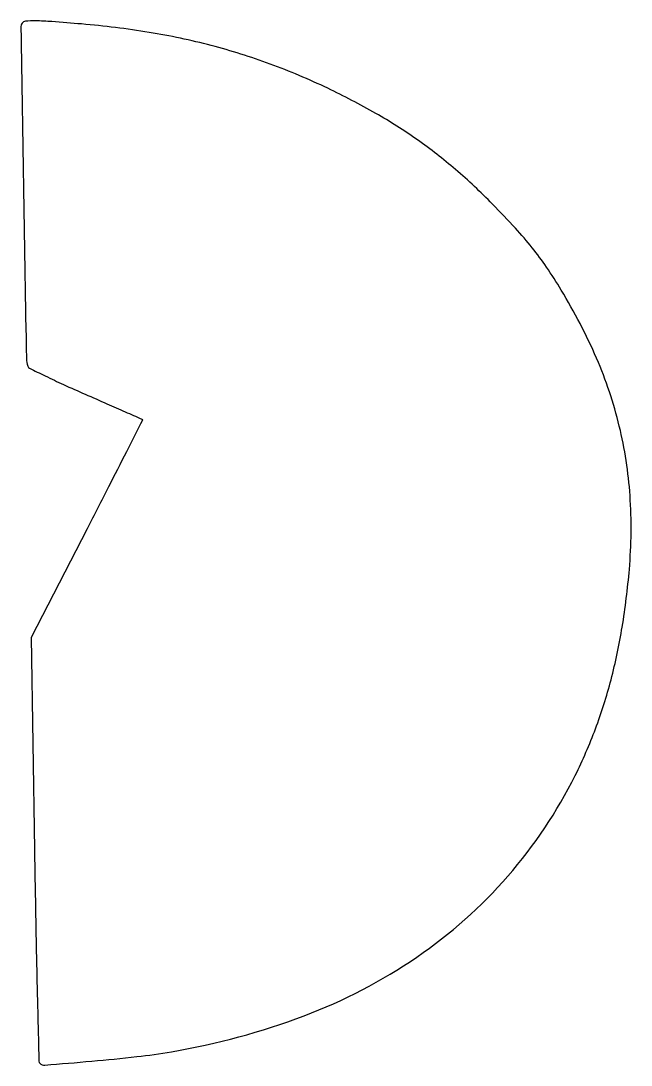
# Model space of a CAD drawing. Extents: x 0 to 194, y 0 to 331.
import ezdxf

# ---------------------------------------------------------------- set-up
doc = ezdxf.new("R2010")
doc.units = 0

msp = doc.modelspace()

# ---------------------------------------------------------------- linework, layer by layer
msp.add_lwpolyline([(0.638956, 330.224835, 0.143417), (0.252941, 328.822883, 0.000056), (1.113039, 276.126256, 0.000096), (1.980619, 223.941482, 0.079672), (2.426808, 221.429977, 0.196044), (2.95165, 220.83399, 0.00212), (7.93331, 218.382115, 0.006267), (13.780443, 215.625119, 0.00399), (20.649551, 212.556861, -0.000388), (27.509722, 209.55169, -0.000632), (33.323121, 206.990922, -0.000059), (38.526721, 204.69017, -0.068417), (38.727031, 204.566519, -0.350527), (38.765562, 204.382904, -0.000055), (33.680057, 194.310432, -0.001157), (28.00805, 183.143677, -0.000695), (21.227031, 169.915125), (3.5, 135.45098), (4.556736, 68.252087, 0.000843), (5.006105, 42.442724, 0.001386), (5.48352, 20.612405, 0.000111), (5.970209, 1.039356, 0.192402), (6.227818, 0.438849, 0.219965), (7.856876, -0.160174, 0.001583), (22.714222, 1.088317, 0.00654), (36.986008, 2.521437, 0.01381), (48, 4.082303, 0.048126), (89.969748, 15.453069, 0.060055), (125.750417, 34.113618, 0.063427), (154.547099, 59.748169, 0.063939), (175.90787, 91.717521, 0.026061), (182.318024, 106.49736, 0.025144), (187.242534, 122.03978, 0.023881), (190.783231, 138.749489, 0.019042), (193.043266, 157.03495, 0.037781), (193.262064, 180.389634, 0.043193), (189.870091, 202.46071, 0.042425), (182.661943, 223.950969, 0.034303), (171.486163, 245.57574, 0.013024), (166.800861, 252.859351, 0.019172), (162.282368, 258.978945, 0.01721), (156.954652, 265.192834, 0.008117), (149.677548, 272.858258, 0.021256), (137.988811, 283.805262, 0.024302), (125.905567, 293.21303, 0.023624), (112.667619, 301.618231, 0.018176), (97.5, 309.555641, 0.023217), (79.224633, 317.268344, 0.024296), (60.584754, 323.123137, 0.023503), (40.903656, 327.29259, 0.019086), (19.5, 329.951652, 0.002833), (10.070874, 330.705389, 0.014906), (4.881413, 330.93539, 0.020589), (1.675586, 330.849809, 0.241899)], format="xyb", close=True)

doc.saveas('drawing.dxf')
